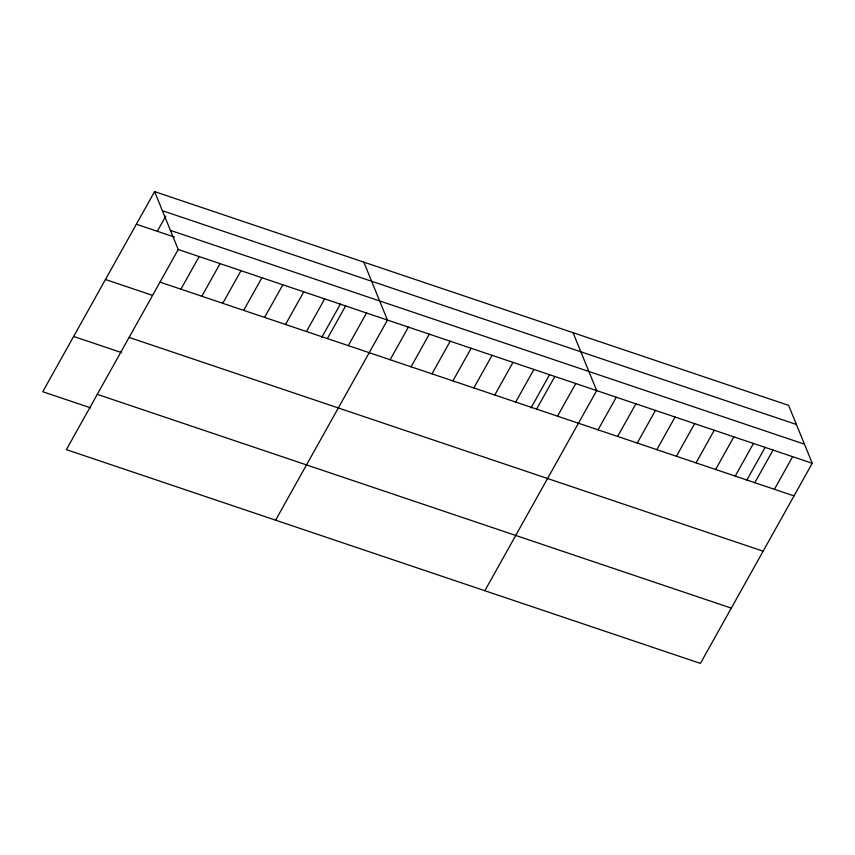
<?xml version="1.0" encoding="UTF-8"?>
<svg xmlns="http://www.w3.org/2000/svg" width="855" height="855" viewBox="0 0 855 855"><rect width="100%" height="100%" fill="white"/><g stroke="black" fill="none" stroke-linecap="round" stroke-linejoin="round"><path stroke-width="1.28" d="M154.595 191.595L178.225 249.51L66.38 449.634L700.405 663.405L812.25 463.282L788.62 405.366L154.595 191.595L42.75 391.718L90.748 407.899M157.277 231.278L165.742 216.133M180.918 289.193L199.151 256.564M201.833 296.247L220.077 263.618M222.76 303.301L240.992 270.672M243.686 310.354L261.919 277.725M264.601 317.419L282.845 284.779M285.527 324.473L303.76 291.833M306.453 331.526L324.686 298.887M321.769 337.372L340.44 303.985M327.369 338.58L345.612 305.951M348.295 345.634L366.528 313.005M275.609 520.171L387.454 320.059L363.824 262.143M390.137 359.741L408.38 327.112M411.063 366.795L429.306 334.166M431.989 373.849L450.222 341.22M452.904 380.903L471.148 348.274M473.83 387.956L492.074 355.327M494.756 395.01L512.989 362.381M515.683 402.064L533.915 369.435M530.998 407.921L549.658 374.533M536.598 409.128L554.842 376.489M557.524 416.182L575.757 383.542M484.838 590.72L596.683 390.596L573.053 332.691M598.04 429.841L616.284 397.212M617.641 436.445L635.874 403.817M637.232 443.05L655.475 410.421M656.832 449.666L675.076 417.026M676.433 456.271L694.666 423.642M696.023 462.876L714.267 430.247M715.624 469.481L733.857 436.852M735.225 476.096L753.458 443.456M746.565 480.606L765.225 447.208M754.815 482.701L773.059 450.072M774.416 489.306L792.649 456.677M162.397 210.704L796.411 424.486M170.434 230.401L804.448 444.173M136.362 224.224L174.506 237.092M178.225 249.51L812.25 463.282M159.992 282.139L794.017 495.911M105.464 279.5L152.233 295.264M129.105 337.415L763.12 551.186M73.637 336.443L121.634 352.623M97.278 394.358L731.292 608.129"/></g></svg>
